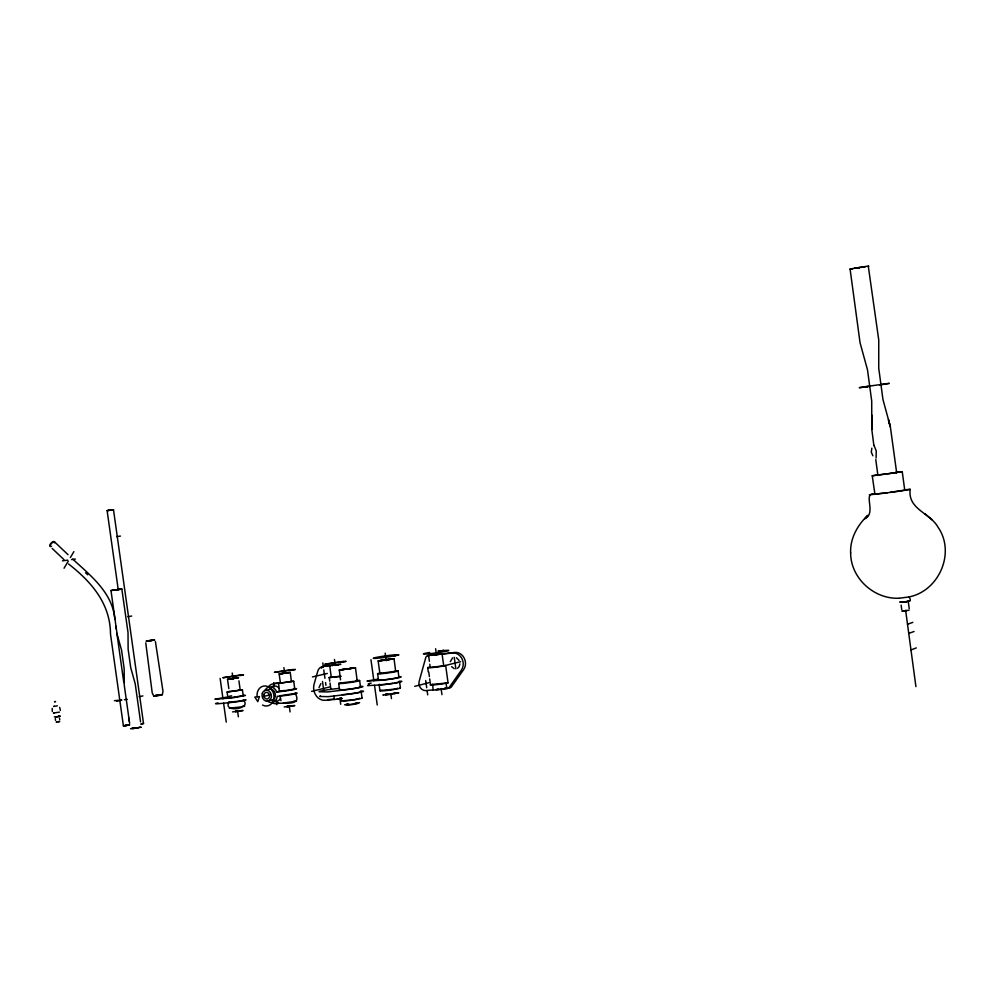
<?xml version="1.0" encoding="UTF-8"?>
<svg xmlns="http://www.w3.org/2000/svg" width="995" height="995" viewBox="0 0 995 995"><rect width="100%" height="100%" fill="white"/><g stroke="black" fill="none" stroke-linecap="round" stroke-linejoin="round"><path stroke-width="1.49" d="M850.65 553.009C849.966 538.444 857.541 525.099 867.802 515.31L864.854 518.756C876.881 513.395 862.366 492.338 874.319 493.93M60.409 710.393L59.638 707.333M459.877 663.876L459.13 666.6L457.501 668.317M319.009 687.52L320.912 683.577M450.3 661.687L452.613 657.844M145.755 642.845L152.21 692.868L153.74 695.928L158.13 695.542L162.347 694.684L162.981 691.301L155.407 641.476M876.085 458.036L876.259 450.984L873.983 445.275M52.2 708.39L52.312 711.549M871.856 448.136L871.297 452.116L872.864 455.772M295.179 693.353C302.94 706.985 282.132 701.935 276.361 703.664A10.062 8.37 76.9 0 1 271.635 702.532M295.416 693.415L280.192 695.729M264.832 690.729A7.848 6.517 76.9 0 1 270.764 686.973A7.848 6.517 76.9 0 1 276.672 691.898L294.756 689.087L293.724 681.239L291.274 681.264M293.674 681.326L278.513 683.266L279.023 686.948M140.718 724.099L143.529 723.502L113.492 509.738L111.44 509.987M279.981 695.692L280.403 698.639A7.823 6.517 76.9 0 1 273.774 701.214M64.053 568.244L68.257 561.13M70.359 557.573L73.879 551.628M429.803 664.25L430.226 667.409L445.685 665.605L448.061 682.868A10.447 0.709 -7.8 0 1 435.325 684.759A10.447 0.709 -7.8 0 1 430.487 684.585L432.589 684.386L433.211 690.107L447.29 688.54A3.495 3.022 75.1 0 0 449.429 687.072L461.332 670.244A10.497 9.117 75.8 0 0 461.954 658.64A10.497 9.117 75.8 0 0 452.588 652.969L428.596 655.469L429.405 661.327M130.581 728.738L141.278 727.233L139.076 727.295M341.621 698.838L325.253 700.293A11.791 9.925 76.5 0 1 314.184 683.888L317.679 671.476A7.923 6.679 77 0 1 323.039 666.476L340.862 664.287L333.934 664.934M125.32 725.678L123.405 725.865L125.469 725.417M909.716 598.094C913.833 603.691 894.294 602.298 901.084 601.726M340.539 679.871L339.307 669.958L355.489 667.794L357.193 680.966L341.534 682.868M340.638 676.401L329.022 677.645L331.285 677.234L329.693 665.792M283.202 703.079L294.159 701.45M355.489 667.794L339.171 670.083M291.423 681.65L290.229 672.359L279.147 673.926L280.428 683.142L291.013 681.5M280.428 683.142L281.311 682.819M290.229 672.359L279.147 673.926M153.74 695.928L158.615 695.032M238.924 680.829L240.218 690.132L229.372 691.6M382.416 690.331L395.612 689.025M395.786 671.239L379.879 673.428L378.15 660.941L394.057 658.752L395.649 671.165M243.277 700.02C252.792 709.062 221.997 713.179 229.148 702.01M394.057 658.752L378.15 660.941M243.85 700.132L241.623 700.791M379.879 673.428L380.563 673.142M229.36 708.39L230.666 707.93M227.519 679.274L238.489 677.732L227.519 679.274L228.825 688.577M239.011 689.921L242.407 689.833L243.24 695.754L228.017 697.992L227.059 691.985L229.31 691.351M242.407 689.833L227.183 692.06M227.892 697.905L228.539 697.632M908.908 596.95C938.907 591.167 955.797 552.747 938.061 527.25C930.126 512.835 907.564 509.378 910.164 489.329C901.171 491.182 891.943 492.09 882.839 493.396M432.589 684.386L448.061 682.868M897.017 472.252L902.241 471.655L904.729 490.075L890.264 492.314M59.178 716.3L58.543 716.45M873.884 445.636L871.769 429.193L871.719 401.084L867.503 369.841L860.053 342.765L850.078 269.011L868.274 266.051L878.747 339.979L878.734 368.187L882.951 399.48L890.338 426.606L896.682 472.923M867.988 266.56L868.834 266.2M878.087 474.826L872.242 475.772L874.904 494.055M902.241 471.655L887.565 473.782M344.581 704.684C345.999 705.729 359.083 703.938 359.581 702.569M140.556 721.86L135.208 683.739L130.731 667.732L128.131 649.237L128.019 632.596L121.838 589.003L114.985 590.06M910.972 649.946L916.283 647.907M284.172 706.96L294.868 705.592L293.102 705.567M129.636 723.402L124.275 685.331L124.164 668.677L121.564 650.183L117.087 634.151L110.992 590.545L114.674 589.973M292.58 705.965L287.02 706.873M232.544 711.898L243.078 710.554L241.412 710.517M900.91 601.95L902.564 602M908.758 633.429L914.069 631.489M383.523 694.697L382.876 695.007L392.328 694.249M231.984 707.893L241.586 706.873M907.515 624.251L912.838 622.372M877.976 474.963L885.749 474.03M240.753 710.94L235.529 711.798M54.339 716.873L56.553 716.773M346.72 704.46L348.648 704M358.548 698.788L359.493 698.216M337.056 698.975L339.345 699.012M854.344 268.227L865.078 266.759L863.958 267.145M396.682 688.789L397.602 688.154M385.65 694.46L387.851 693.975M414.679 686.363L428.932 682.707M460.623 661.7L443.758 665.879L442.066 654.063M368.274 683.776L371.185 683.055M311.547 691.388L329.357 687.047M54.538 701.711L55.571 701.562L54.638 701.711M263.09 696.562L269.844 694.945M908.721 597L899.418 598.206M54.091 712.843L53.444 713.067L59.464 712.097M442.078 650.78L437.962 651.19L443.683 650.394L442.277 650.73A12.761 0.709 -7.8 0 1 445.859 651.327A12.761 0.709 -7.8 0 1 426.469 653.989A12.761 0.709 -7.8 0 1 429.691 652.459M280.976 691.202L283.998 690.48M229.161 696.351L231.611 695.779M312.442 676.936L327.305 673.453M369.22 685.033L367.64 685.58L379.841 684.97A12.624 0.821 -7.9 0 0 397.316 682.669A12.624 0.821 -7.9 0 0 399.094 681.264M116.626 701.251L121.713 700.119M139.126 696.749L142.894 695.903M343.151 661.998L346.098 661.327L324.83 664.225L343.822 661.314M292.381 670.145L295.378 669.461L274.396 672.321L293.251 669.436M240.479 675.555L243.539 674.871L222.83 677.732L241.549 674.821M155.693 695.505C153.267 696.276 162.446 695.057 160.655 694.821M436.519 689.336L438.223 688.988M56.504 721.897C54.315 722.681 63.431 720.977 58.071 721.636M138.516 727.818L132.633 728.576L135.32 727.93M141.514 723.962L142.472 723.676L141.613 723.701M131.452 728.489L135.071 727.818M54.364 706.263L53.643 706.45L57.349 705.853M357.665 698.987L353.499 699.746M346.173 704.286L347.367 704.037M286.921 706.549L291.125 705.928M152.894 640.282L154.648 639.934L147.136 641.029L153.628 639.996L149.088 640.892M341.024 676.152L331.235 677.296M385.351 694.261L386.595 694.025M393.809 693.838L396.507 693.129L393.162 693.229M444.106 688.888L446.904 688.167L444.529 688.142M235.517 711.45L239.099 710.915M862.665 387.03L889.294 383.361L879.791 384.99M354.73 703.863L357.827 702.955M341.919 698.614L340.004 698.925M118.119 588.866L107.112 510.597L109.773 510.211M113.492 509.738L111.589 510.025M127.87 616.726L131.676 616.042M155.531 695.455L157.956 695.07M240.454 701.015L228.502 702.283M113.778 590.11L110.992 590.545M58.73 716.5L56.864 716.786M333.847 665.083L331.932 665.493L338.611 664.585L325.44 665.929A7.923 6.679 77 0 0 322.865 666.861M124.91 725.43L126.278 725.28M153.168 640.282L150.805 640.656M388.162 659.872C403.186 656.911 366.26 662.235 385.985 660.182M235.417 711.288L237.581 710.952L238.352 716.798M287.02 706.35L289.209 706.002M906.059 601.577L907.85 601.042M864.456 387.067L867.715 386.545L859.232 387.677L870.04 386.383M443.086 689.062L436.22 689.821M109.015 510.323L108.181 510.46L109.972 510.248M353.623 704.05L346.944 704.758M150.071 640.481L146.066 641.153L148.84 640.879M117.858 589.488L113.156 590.296L115.905 589.799M116.937 589.749L119.661 589.314L118.38 589.463M110.831 510.124L112.224 509.95M858.175 268.165L859.307 268.003M891.271 473.259L896.607 472.426L895.699 472.513M62.449 560.869L67.66 560.135M71.54 559.588L75.421 559.041M126.129 725.231L127.41 725.044M125.756 725.716L128.405 725.044M109.5 510.236L111.092 510.112M890.973 473.371L872.242 475.772M339.618 698.353L341.621 698.092M905.786 601.726L902.602 602.124M906.271 610.445L901.943 611.228L909.094 610.221M339.842 698.478L341.683 698.254M351.832 699.995L343.648 700.691M116.614 536.603L120.445 536.094M117.223 589.612L121.838 589.003M110.632 510.087L112.012 509.888M887.341 492.699L869.294 494.876M438.297 653.802L430.437 654.971A3.47 2.997 76.3 0 0 428.273 656.526M109.164 510.348L107.174 510.609M378 679.1L367.018 681.053L379.219 680.418A12.624 0.796 -7.9 0 0 396.682 678.105A12.624 0.796 -7.9 0 0 398.46 676.737M113.641 590.197L114.462 590.085M882.179 493.371L874.717 494.142M55.695 716.935L60.297 716.114L59.091 716.126M228.862 696.761L214.908 699.224L232.805 697.818L245.417 695.405L243.19 695.356M127.136 725.156L128.479 724.932M124.686 725.828L129.76 724.882L127.845 725.081M905.823 489.702L910.164 489.329M396.072 655.469L393.983 655.693L398.933 654.847L396.433 655.431A12.624 0.697 -7.9 0 1 377.553 658.217A12.624 0.697 -7.9 0 1 377.665 657.135A12.624 0.697 -7.9 0 1 396.52 654.722M438.77 653.877L442.153 653.727L430.711 655.332L454.864 652.421A10.485 9.104 75.8 0 1 464.217 658.081A10.485 9.104 75.8 0 1 463.595 669.672L451.705 686.475A3.482 3.022 75.1 0 1 449.566 687.943L449.056 687.993M428.596 655.469L428.136 655.518A3.482 3.01 76.3 0 0 425.649 658.018L419.206 681.165A6.953 5.982 75.5 0 0 425.922 690.592L433.347 689.883M430.213 667.185L428.111 667.396A10.447 0.634 -7.8 0 0 432.937 667.483A10.447 0.634 -7.8 0 0 445.685 665.605M280.901 682.707L276.001 683.204A10.05 8.37 76.9 0 0 274.433 683.553M278.513 683.266L273.588 683.764A10.062 8.37 76.9 0 0 268.041 687.358M114.388 700.704L121.552 699.982M124.425 699.684L127.31 699.398M276.672 691.898L281.187 691.45A10.087 0.622 -8 0 0 294.483 689.436A10.087 0.622 -8 0 0 293.413 688.739M339.594 688.378L334.954 688.838A10.522 0.684 -8 0 0 322.654 690.617A10.522 0.684 -8 0 0 319.917 691.799L327.591 691.935L346.944 689.597A12.935 0.833 -7.9 0 0 360.862 687.296A12.935 0.833 -7.9 0 0 359.929 686.426M257.469 696.786L259.446 696.587L257.804 701.624L254.807 697.047L257.133 696.811A10.124 8.408 76.9 0 1 265.603 685.99A10.124 8.408 76.9 0 1 273.874 698.639A10.124 8.408 76.9 0 1 262.518 705.057M327.641 699.696L334.469 699.037M355.203 703.067L356.807 702.943M160.991 694.697L162.347 694.684M142.248 723.552L143.529 723.502M294.047 701.164L296.498 701.164M908.186 600.856L910.089 600.843M242.432 706.189L244.708 706.239M852.541 269.073L850.078 269.011M239.235 690.082L240.218 690.132M241.934 695.667L243.24 695.754M397.54 692.682L398.784 692.818L385.525 694.784M898.97 598.219C874.045 599.388 850.563 578.045 850.638 552.834M294.06 688.913L294.806 688.988M356.496 680.754L357.292 680.854M454.205 668.628L451.606 666.662M456.406 657.72L459.118 660.444M924.84 513.681L932.191 519.85M54.24 541.603L68.07 554.712M72.697 559.09C90.607 575.57 112.721 592.796 114.811 619.213M85.57 572.759L87.722 574.799M52.175 548.432L63.904 559.551M68.531 563.941C91.49 581.901 110.383 603.617 110.507 634.201L123.405 725.865M279.359 691.251L279.035 688.702M59.501 718.004L59.75 719.758M55.297 718.601L55.546 720.343M359.618 680.518L360.501 686.861M283.911 667.608L284.744 673.515M289.271 706.002L290.092 711.91M280.602 698.291L280.951 700.741M273.7 682.607L274.284 686.749M276.212 700.567L276.784 704.709M232.233 673.03L233.054 678.864M220.144 678.478L222.992 698.838M223.601 703.204L226.251 722.109M116.875 633.268L123.815 682.62M128.79 717.88L129.288 721.412M454.255 657.309L455.859 668.839M446.071 683.067L446.83 688.577M435.611 648.752L436.457 654.884M441.108 688.552L441.954 694.672M428.745 671.973L429.38 676.563M429.691 678.864L430.325 683.441M425.723 680.568L426.718 687.719M427.104 690.58L427.701 694.871M398.062 670.928L398.933 677.172M399.555 681.724L400.425 687.955M385.177 653.155L386.222 660.73M390.848 694.037L391.47 698.577M377.603 673.752L378.473 679.995M379.107 684.535L379.966 690.779M370.961 659.71L373.884 680.829M374.518 685.356L377.242 704.957M361.16 691.575L362.043 697.968M338.673 683.478L339.544 689.821M334.469 659.449L335.303 665.431M339.88 698.328L340.713 704.298M333.872 695.841L334.37 699.423M329.258 677.446L329.768 681.177M330.029 683.043L330.813 688.652M322.815 662.956L323.4 667.147M323.785 669.946L324.955 678.329M325.539 682.52L325.925 685.319M322.504 681.5L323.86 691.276M115.905 626.228L116.291 629.051M908.423 602.622L909.243 608.741M905.661 610.482L915.922 686.625M901.122 605.109L901.744 609.699M875.774 459.578L877.926 475.473M427.726 667.695L428.273 671.936M278.774 703.079A10.05 8.37 76.9 0 1 277.257 703.067M271.598 686.761A7.823 6.517 76.9 0 1 279.197 688.167M295.291 693.067A10.087 0.647 -8 0 1 294.483 694.012A10.087 0.647 -8 0 1 281.809 695.891L277.294 696.338A7.848 6.517 76.9 0 1 267.245 700.965M267.58 690.319A5.609 4.664 76.9 0 1 275.304 693.776A5.609 4.664 76.9 0 1 269.695 700.032M245.367 699.672A9.962 0.634 -8.1 0 1 242.332 700.841A9.962 0.634 -8.1 0 1 230.653 702.52L219.746 703.589A9.938 0.634 -8.1 0 1 218.029 702.88M321.435 668.18A7.923 6.679 77 0 1 322.106 667.458M51.553 546.23A3.209 1.405 -46 0 1 49.8 545.21A3.209 1.405 -46 0 1 52.772 541.815A3.209 1.405 -46 0 1 54.526 542.835M50.583 544.812A2.139 0.933 -46 0 1 53.133 542.362M361.72 697.856A10.584 0.734 -7.9 0 1 351.024 700.269A10.584 0.734 -7.9 0 1 341.758 700.555M360.862 691.475A10.584 0.709 -7.9 0 1 357.018 692.744M355.203 693.067A10.584 0.709 -7.9 0 1 351.011 693.726M348.897 694A10.584 0.709 -7.9 0 1 342.292 694.647M356.11 680.53A10.584 0.659 -7.9 0 1 356.981 681.351A10.584 0.659 -7.9 0 1 342.156 683.465A10.584 0.659 -7.9 0 1 341.347 682.632M360.576 691.127A12.935 0.858 -7.9 0 1 361.521 692.022A12.935 0.858 -7.9 0 1 347.603 694.336L328.25 696.662L320.577 696.488A10.522 0.697 -8 0 1 320.452 695.953M359.481 686.724A10.584 0.684 -7.9 0 1 351.459 688.826A10.584 0.684 -7.9 0 1 339.705 689.659M399.716 687.806A10.323 0.697 -7.9 0 1 388.983 690.231A10.323 0.697 -7.9 0 1 381.819 690.12M398.709 682.11A10.323 0.672 -7.9 0 1 394.729 682.956M393.05 683.242A10.323 0.672 -7.9 0 1 382.689 684.56A10.323 0.672 -7.9 0 1 379.331 684.361M395.239 670.879A10.323 0.622 -7.9 0 1 394.891 671.824A10.323 0.622 -7.9 0 1 380.413 673.802A10.323 0.622 -7.9 0 1 380.811 672.844M398.746 677.073A10.323 0.647 -7.9 0 1 388.585 679.262A10.323 0.647 -7.9 0 1 378.697 679.821M353.15 668.105L341.509 669.759L353.15 668.105M288.015 672.682L281.423 673.64L288.015 672.682M229.82 678.901L236.275 678.055L229.82 678.901M890.202 426.606L888.51 419.828L890.202 426.606M871.931 429.181L871.719 415.151L871.931 429.181M264.073 694.261A3.371 2.798 76.9 0 0 267.182 699.025A3.371 2.798 76.9 0 0 268.911 693.789A3.371 2.798 76.9 0 0 264.073 694.261M262.307 693.316A5.622 4.664 76.9 0 0 267.493 701.251A5.622 4.664 76.9 0 0 270.366 692.52A5.622 4.664 76.9 0 0 262.307 693.316"/></g></svg>
